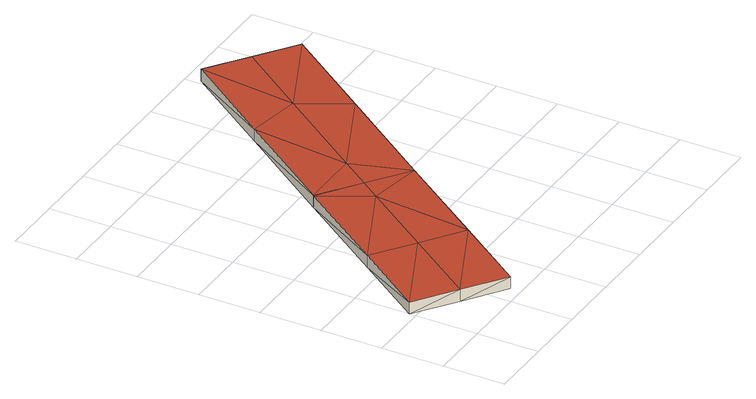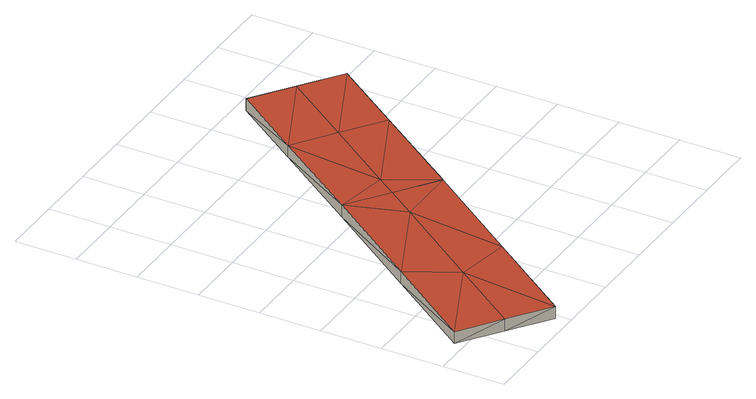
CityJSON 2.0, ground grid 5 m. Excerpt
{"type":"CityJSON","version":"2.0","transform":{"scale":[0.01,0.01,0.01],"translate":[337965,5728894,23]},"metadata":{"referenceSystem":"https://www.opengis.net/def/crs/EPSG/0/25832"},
"CityObjects":{
"building1":{"type":"Building","attributes":{"Geometrietyp2DReferenz":"2000","Gemeindeschluessel":"05170048","function":"53001_1800","roofType":"9999","measuredHeight":1},"geometry":[{"type":"Solid","lod":"2","boundaries":[[[[0,1,2]],[[1,3,2]],[[4,5,0]],[[5,1,0]],[[6,7,4]],[[7,5,4]],[[8,9,6]],[[9,7,6]],[[10,11,8]],[[11,9,8]],[[12,13,10]],[[13,11,10]],[[14,15,12]],[[15,13,12]],[[16,17,14]],[[17,15,14]],[[18,19,16]],[[19,17,16]],[[20,21,18]],[[21,19,18]],[[22,23,20]],[[23,21,20]],[[24,25,22]],[[25,23,22]],[[26,27,24]],[[27,25,24]],[[2,3,26]],[[3,27,26]],[[3,1,28]],[[28,1,5]],[[28,5,29]],[[29,5,7]],[[29,7,30]],[[30,7,9]],[[30,9,11]],[[30,11,31]],[[31,11,13]],[[31,13,32]],[[32,13,15]],[[32,15,17]],[[32,17,19]],[[32,19,21]],[[25,27,3]],[[25,3,28]],[[25,28,29]],[[25,29,23]],[[23,29,30]],[[23,30,31]],[[23,31,21]],[[21,31,32]],[[2,33,0]],[[33,4,0]],[[33,34,4]],[[34,6,4]],[[34,35,6]],[[35,8,6]],[[35,10,8]],[[35,36,10]],[[36,12,10]],[[36,37,12]],[[37,14,12]],[[37,16,14]],[[37,18,16]],[[37,20,18]],[[24,2,26]],[[24,33,2]],[[24,34,33]],[[24,22,34]],[[22,35,34]],[[22,36,35]],[[22,20,36]],[[20,37,36]]]],"semantics":{"surfaces":[{"type":"WallSurface"},{"type":"GroundSurface"},{"type":"RoofSurface"}],"values":[[0,0,0,0,0,0,0,0,0,0,0,0,0,0,0,0,0,0,0,0,0,0,0,0,0,0,0,0,1,1,1,1,1,1,1,1,1,1,1,1,1,1,1,1,1,1,1,1,1,1,2,2,2,2,2,2,2,2,2,2,2,2,2,2,2,2,2,2,2,2,2,2]]}}]}
},
"vertices":[
[3,553,201],[3,553,101],[328,320,201],[328,320,101],[409,1122,201],[409,1122,101],[930,1852,201],[930,1852,101],[930,1853,201],[930,1853,101],[931,1854,201],[931,1854,101],[1515,2660,200],[1515,2660,100],[2042,3389,200],[2042,3389,100],[2366,3155,200],[2366,3155,100],[2690,2921,200],[2690,2921,100],[2163,2192,200],[2163,2192,100],[1580,1386,201],[1580,1386,101],[1060,658,201],[1060,658,101],[654,88,201],[654,88,101],[735,890,101],[1141,1460,101],[1255,1619,101],[1428,1859,101],[1956,2588,100],[735,890,201],[1141,1460,201],[1255,1619,201],[1428,1859,201],[1956,2588,200]
]}
